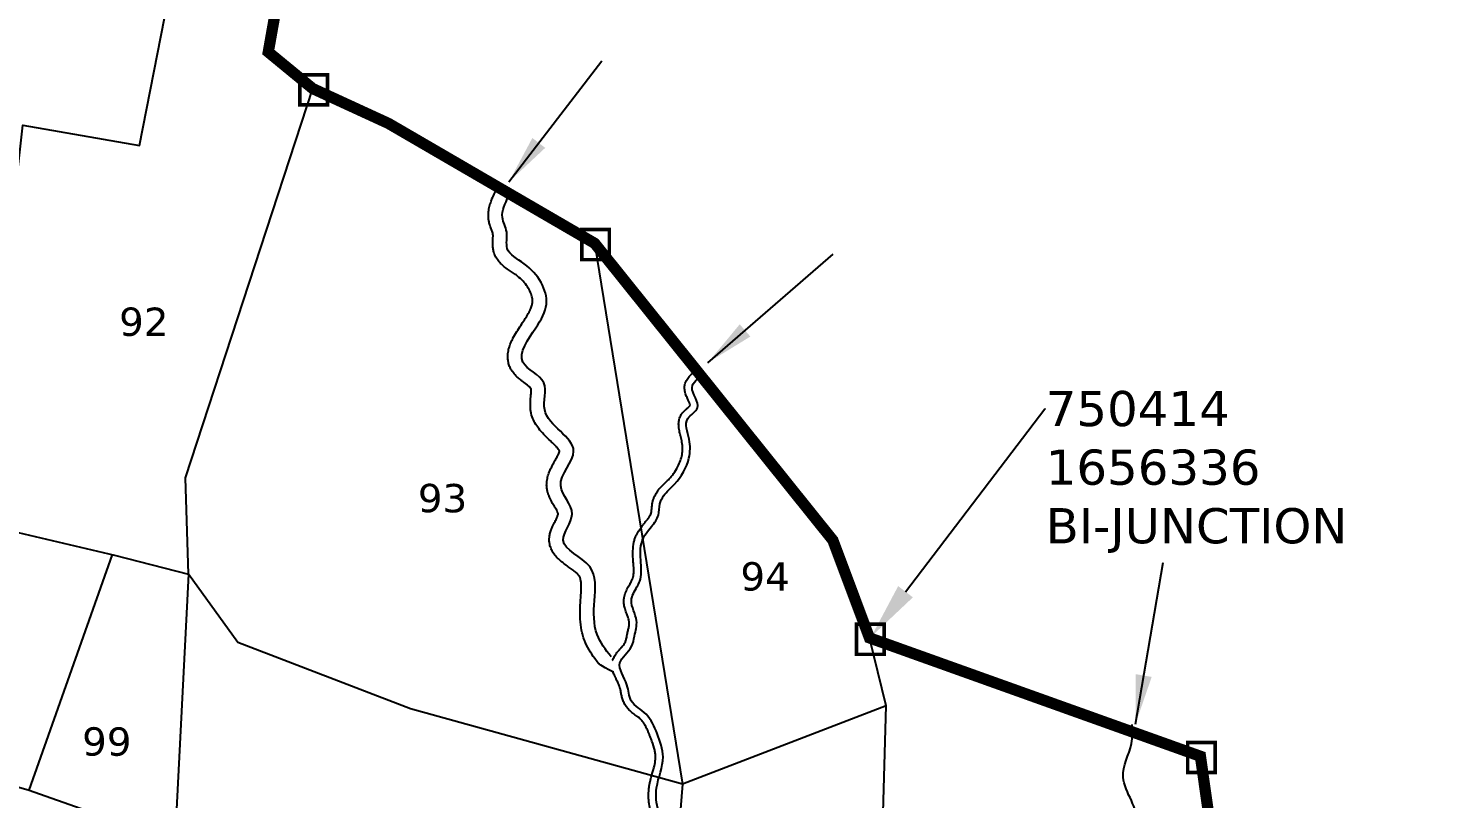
# Model space of a CAD drawing. Header units: inches. Extents: x 745102 to 755908, y 1649153 to 1658333.
# Drawn here: x 749794 to 750797, y 1656180 to 1656728 of the extents above; entities that cross this region are included whole.
import ezdxf
from ezdxf import colors
from ezdxf.entities.mleader import LeaderData, LeaderLine
from ezdxf.enums import TextEntityAlignment as Align
from ezdxf.math import Vec2, Vec3

# ---------------------------------------------------------------- set-up
doc = ezdxf.new("R2010")
doc.units = ezdxf.units.IN
doc.header["$MEASUREMENT"] = 0
doc.linetypes.add('ACAD_ISO02W100', pattern=[15, 12, -3])
for name, color, linetype in [('PLOT', 7, 'Continuous'), ('PLOT NO', 7, 'Continuous'), ('TANKS-STREAM', 4, 'Continuous'), ('VILLAGE BOUNDRY', 5, 'Continuous'), ('VILLAGE STONES', 240, 'Continuous')]:
    doc.layers.add(name, color=color, linetype=linetype)
doc.styles.get("Standard").update_dxf_attribs({"font": 'verdana_0.ttf'})
doc.dimstyles.get("Standard").update_dxf_attribs({"dimtxt": 0.18, "dimasz": 35, "dimexe": 0.18, "dimexo": 0.0625, "dimgap": 0.09, "dimtad": 0, "dimtih": 1, "dimtoh": 1, "dimdec": 4, "dimzin": 0, "dimdsep": 46, "dimtxsty": 'Standard', "dimcen": 0.09, "dimadec": 0, "dimazin": 0, "dimtfac": 1, "dimtdec": 4, "dimtofl": 0, "dimtmove": 0, "dimatfit": 3, "dimfxl": 0, "dimtolj": 1, "dimtzin": 0, "dimarcsym": 0})

msp = doc.modelspace()

# ---------------------------------------------------------------- linework, layer by layer
at = {"layer": 'PLOT'}
for points in [[(749758.4, 1656375.9), (749790.2, 1656659), (749873.1, 1656644.4), (749898.7, 1656775), (749972.3, 1656753.9)], [(749908, 1656339.5), (749905.9, 1656408.1), (749996.3, 1656684.9)], [(750196.7, 1656574.9), (750259.1, 1656190.3)], [(749694.6, 1656384.1), (749758.4, 1656375.9), (749855.3, 1656353.1), (749908, 1656339.5)], [(749853.7, 1656353.5), (749794.4, 1656186)], [(750259.1, 1656190.3), (750065.9, 1656243.8), (749943.1, 1656291), (749908, 1656339.5), (749898.3, 1656149.2), (749954.5, 1656100.2)], [(750479.2, 1655464.2), (750463.5, 1655590.5), (750545.5, 1655641.3), (750525.7, 1655818.6), (750564.4, 1655784.8), (750589.8, 1655835.7), (750505.9, 1655845.4), (750393.2, 1655858.1), (750404.1, 1656245.9), (750392.1, 1656294.3)], [(750404.1, 1656245.9), (750259.1, 1656190.3), (750252.5, 1656108.1), (750219.9, 1655920.3), (750280.3, 1655905.8), (750393.2, 1655858.1)], [(749898.3, 1656149.2), (749794.1, 1656186.1), (749682.4, 1656217.6), (749682, 1656145.9), (749681.9, 1656068.8)]]:
    msp.add_lwpolyline(points, dxfattribs=at)
at = {"layer": 'TANKS-STREAM'}
for points, knots in [([(750151.6, 1656471.5), (750151.6, 1656471.6), (750151.5, 1656471.6), (750151.3, 1656471.9), (750151.1, 1656472.1), (750150.4, 1656472.8), (750150, 1656473.2), (750148.9, 1656474), (750148.3, 1656474.5), (750147, 1656475.5), (750146.3, 1656476), (750144.9, 1656477.1), (750144.1, 1656477.7), (750142.5, 1656479.1), (750141.6, 1656479.8), (750140, 1656481.5), (750139.1, 1656482.5), (750138, 1656484.1), (750137.6, 1656484.7), (750137, 1656485.7), (750136.8, 1656486.2), (750136.4, 1656487.1), (750136.2, 1656487.6), (750135.7, 1656489), (750135.4, 1656490), (750135.1, 1656491.9), (750135, 1656492.9), (750135, 1656494.7), (750135, 1656495.6), (750135.2, 1656497.9), (750135.5, 1656499.2), (750136.2, 1656501.7), (750136.6, 1656502.9), (750137.6, 1656505.2), (750138.1, 1656506.3), (750139.5, 1656509), (750140.4, 1656510.6), (750142.3, 1656513.6), (750143.2, 1656515.1), (750145.1, 1656517.9), (750146, 1656519.2), (750147.6, 1656521.7), (750148.3, 1656522.9), (750149.8, 1656525.3), (750150.4, 1656526.5), (750151.5, 1656528.7), (750151.8, 1656529.7), (750152.2, 1656531), (750152.3, 1656531.4), (750152.4, 1656532.1), (750152.5, 1656532.3), (750152.5, 1656532.9), (750152.5, 1656533.1), (750152.6, 1656533.7), (750152.6, 1656534), (750152.5, 1656534.9), (750152.4, 1656535.6), (750152.1, 1656537.4), (750151.7, 1656538.7), (750150.5, 1656541.3), (750149.8, 1656542.6), (750148, 1656545.3), (750147, 1656546.7), (750144.6, 1656549.2), (750143.3, 1656550.4), (750141.2, 1656552.1), (750140.5, 1656552.6), (750138.9, 1656553.7), (750138, 1656554.3), (750136, 1656555.7), (750135, 1656556.4), (750133, 1656557.8), (750132, 1656558.6), (750130.3, 1656560.2), (750129.5, 1656561), (750127.9, 1656562.8), (750127.2, 1656563.9), (750126.2, 1656565.6), (750126, 1656566.1), (750125.5, 1656567.3), (750125.3, 1656567.9), (750124.8, 1656569.5), (750124.6, 1656570.5), (750124.4, 1656572.3), (750124.3, 1656573.1), (750124.3, 1656574.7), (750124.3, 1656575.4), (750124.3, 1656576.7), (750124.3, 1656577.3), (750124.4, 1656578.6), (750124.5, 1656579.3), (750124.5, 1656580.5), (750124.5, 1656580.9), (750124.4, 1656581.3), (750124.4, 1656581.4), (750124.4, 1656581.5), (750124.4, 1656581.5), (750124.4, 1656581.6), (750124.4, 1656581.7), (750124.3, 1656581.8), (750124.3, 1656582), (750124.2, 1656582.5), (750124, 1656583), (750123.6, 1656584.2), (750123.3, 1656585), (750122.7, 1656586.7), (750122.4, 1656587.6), (750121.9, 1656589.2), (750121.8, 1656589.7), (750121.6, 1656590.6), (750121.5, 1656591), (750121.4, 1656591.7), (750121.3, 1656592), (750121.3, 1656592.7), (750121.2, 1656593), (750121.2, 1656594), (750121.2, 1656594.6), (750121.2, 1656596.7), (750121.3, 1656598.1), (750121.8, 1656600.7), (750122.2, 1656602), (750122.9, 1656604.3), (750123.3, 1656605.4), (750124.4, 1656608), (750125.1, 1656609.5), (750126.1, 1656611.5), (750126.4, 1656612.1), (750126.7, 1656612.7)], [216.608866, 216.608866, 216.608866, 216.608866, 217.698863, 217.698863, 220.082389, 220.082389, 222.465915, 222.465915, 224.849441, 224.849441, 227.232967, 227.232967, 229.616493, 229.616493, 232.000019, 232.000019, 234.383545, 234.383545, 235.433795, 235.433795, 236.230306, 236.230306, 237.026816, 237.026816, 238.619837, 238.619837, 240.212858, 240.212858, 241.80588, 241.80588, 244.412922, 244.412922, 247.019963, 247.019963, 249.627005, 249.627005, 253.746079, 253.746079, 257.865153, 257.865153, 261.984227, 261.984227, 266.103301, 266.103301, 270.984122, 270.984122, 275.864943, 275.864943, 278.243384, 278.243384, 279.859862, 279.859862, 281.620103, 281.620103, 283.380344, 283.380344, 286.900826, 286.900826, 292.896857, 292.896857, 298.892888, 298.892888, 304.888919, 304.888919, 310.884949, 310.884949, 313.945008, 313.945008, 317.005066, 317.005066, 320.065125, 320.065125, 322.614301, 322.614301, 324.746785, 324.746785, 326.879269, 326.879269, 327.772042, 327.772042, 328.711574, 328.711574, 330.248413, 330.248413, 331.785252, 331.785252, 333.322092, 333.322092, 334.858931, 334.858931, 337.109764, 337.109764, 339.360596, 339.360596, 339.983409, 339.983409, 340.461166, 340.461166, 340.938924, 340.938924, 341.894439, 341.894439, 344.251184, 344.251184, 346.607928, 346.607928, 348.964672, 348.964672, 349.925506, 349.925506, 350.632141, 350.632141, 351.192452, 351.192452, 351.752764, 351.752764, 352.873386, 352.873386, 355.474312, 355.474312, 358.075239, 358.075239, 360.676165, 360.676165, 364.546072, 364.546072, 366.427176, 366.427176, 366.427176, 366.427176]), ([(750264.7, 1656459.6), (750264.7, 1656459.7), (750264.7, 1656459.8), (750264.6, 1656460.3), (750264.4, 1656460.8), (750263.9, 1656462), (750263.6, 1656462.7), (750262.9, 1656464.2), (750262.5, 1656465), (750261.8, 1656466.7), (750261.4, 1656467.6), (750261, 1656469.4), (750260.8, 1656470.1), (750260.7, 1656471.3), (750260.6, 1656471.7), (750260.6, 1656472.5), (750260.7, 1656472.9), (750260.7, 1656473.6), (750260.8, 1656474), (750261, 1656475.1), (750261.2, 1656475.7), (750261.8, 1656477), (750262.1, 1656477.5), (750262.7, 1656478.6), (750263.1, 1656479.1), (750264.2, 1656480.5), (750265.1, 1656481.4), (750266.8, 1656482.9), (750267.7, 1656483.5), (750269.5, 1656484.8), (750270.3, 1656485.4), (750271.2, 1656486), (750271.2, 1656486), (750271.3, 1656486)], [992.911709, 992.911709, 992.911709, 992.911709, 993.737267, 993.737267, 995.926518, 995.926518, 998.11577, 998.11577, 1000.305021, 1000.305021, 1002.494272, 1002.494272, 1003.954697, 1003.954697, 1004.685313, 1004.685313, 1005.291696, 1005.291696, 1005.898079, 1005.898079, 1007.110845, 1007.110845, 1008.323612, 1008.323612, 1009.536378, 1009.536378, 1012.070635, 1012.070635, 1014.604893, 1014.604893, 1017.139151, 1017.139151, 1017.23715, 1017.23715, 1017.23715, 1017.23715]), ([(750171.8, 1656427), (750171.8, 1656427.1), (750171.8, 1656427.2), (750171.6, 1656427.5), (750171.4, 1656427.9), (750170.8, 1656428.7), (750170.4, 1656429.2), (750169.4, 1656430.3), (750168.8, 1656430.9), (750167.6, 1656432.1), (750166.9, 1656432.8), (750165, 1656434.6), (750163.8, 1656435.8), (750161.2, 1656438.3), (750159.9, 1656439.6), (750157.6, 1656442.4), (750156.5, 1656443.7), (750154.7, 1656446.4), (750153.9, 1656447.8), (750152.6, 1656450.7), (750152, 1656452.3), (750151.5, 1656454.4), (750151.5, 1656454.7), (750151.3, 1656455.5), (750151.3, 1656455.8), (750151.1, 1656456.9), (750151.1, 1656457.6), (750151, 1656459.7), (750151, 1656461), (750151.1, 1656463.5), (750151.2, 1656464.6), (750151.4, 1656466.7), (750151.5, 1656467.6), (750151.7, 1656469.2), (750151.7, 1656469.9), (750151.7, 1656470.8), (750151.6, 1656471.1), (750151.6, 1656471.4), (750151.6, 1656471.5), (750151.6, 1656471.5)], [164.971171, 164.971171, 164.971171, 164.971171, 166.166617, 166.166617, 169.006812, 169.006812, 171.847008, 171.847008, 174.687203, 174.687203, 177.527398, 177.527398, 181.848726, 181.848726, 186.170054, 186.170054, 189.75844, 189.75844, 192.749578, 192.749578, 195.740717, 195.740717, 196.38127, 196.38127, 197.021824, 197.021824, 198.302931, 198.302931, 201.11398, 201.11398, 203.92503, 203.92503, 206.736079, 206.736079, 209.547129, 209.547129, 211.814611, 211.814611, 213.0158, 213.0158, 213.0158, 213.0158]), ([(750209.5, 1656278.1), (750209.6, 1656278.3), (750209.6, 1656278.5), (750209.8, 1656279.1), (750210, 1656279.5), (750210.6, 1656280.9), (750211.2, 1656281.8), (750212.3, 1656283.4), (750212.9, 1656284.2), (750214.1, 1656285.5), (750214.6, 1656286.1), (750215.7, 1656287.3), (750216.2, 1656287.9), (750217.1, 1656288.9), (750217.5, 1656289.4), (750217.9, 1656290.1), (750218, 1656290.3), (750218.2, 1656290.6), (750218.3, 1656290.7), (750218.4, 1656291), (750218.5, 1656291.2), (750218.7, 1656291.6), (750218.8, 1656292), (750219.1, 1656293), (750219.3, 1656293.8), (750219.6, 1656295.1), (750219.6, 1656295.5), (750219.8, 1656296.1), (750219.8, 1656296.4), (750220, 1656297.1), (750220.1, 1656297.6), (750220.3, 1656298.6), (750220.4, 1656299), (750220.7, 1656300.4), (750220.9, 1656301.2), (750221.2, 1656302.8), (750221.2, 1656303.5), (750221.3, 1656304.6), (750221.3, 1656304.9), (750221.3, 1656305.5), (750221.3, 1656305.7), (750221.2, 1656306.1), (750221.2, 1656306.3), (750221.1, 1656306.7), (750221, 1656306.9), (750220.9, 1656307.6), (750220.7, 1656308.2), (750220.2, 1656309.6), (750219.9, 1656310.5), (750219.1, 1656312.5), (750218.7, 1656313.6), (750218.1, 1656315.8), (750217.8, 1656316.9), (750217.6, 1656318.5), (750217.5, 1656319.1), (750217.5, 1656320), (750217.5, 1656320.4), (750217.5, 1656321.2), (750217.5, 1656321.5), (750217.6, 1656322.2), (750217.7, 1656322.6), (750217.8, 1656323.6), (750218, 1656324.2), (750218.6, 1656326.2), (750219.1, 1656327.5), (750220.3, 1656330), (750220.9, 1656331.1), (750221.8, 1656332.6), (750222, 1656333), (750222.5, 1656333.9), (750222.8, 1656334.3), (750223.2, 1656335.1), (750223.3, 1656335.4), (750223.6, 1656335.9), (750223.7, 1656336.1), (750223.8, 1656336.5), (750223.8, 1656336.6), (750224, 1656336.9), (750224, 1656337), (750224.1, 1656337.5), (750224.2, 1656337.8), (750224.4, 1656339), (750224.5, 1656340), (750224.6, 1656342.1), (750224.6, 1656343.2), (750224.4, 1656345.4), (750224.4, 1656346.4), (750224.2, 1656348.4), (750224.1, 1656349.4), (750223.9, 1656352.3), (750223.9, 1656354.2), (750224, 1656358.2), (750224.1, 1656360.2), (750224.8, 1656363.2), (750225.1, 1656364.1), (750225.6, 1656365.7), (750225.9, 1656366.4), (750226.5, 1656367.6), (750226.8, 1656368.2), (750228.2, 1656370.7), (750229.4, 1656372.3), (750231.1, 1656374.6), (750231.6, 1656375.2), (750232.7, 1656376.6), (750233.3, 1656377.3), (750234.3, 1656378.5), (750234.8, 1656379.1), (750235.6, 1656380.3), (750236, 1656380.9), (750236.6, 1656382), (750236.8, 1656382.5), (750237, 1656383), (750237, 1656383.1), (750237, 1656383.3), (750237, 1656383.4), (750237.1, 1656383.7), (750237.1, 1656384), (750237.2, 1656384.8), (750237.3, 1656385.5), (750237.4, 1656387), (750237.5, 1656387.9), (750237.6, 1656389.3), (750237.7, 1656389.7), (750237.9, 1656390.6), (750237.9, 1656390.9), (750238.1, 1656391.7), (750238.2, 1656392), (750238.6, 1656393.1), (750238.8, 1656393.8), (750239.6, 1656395.6), (750240.2, 1656396.7), (750241.3, 1656398.4), (750241.8, 1656399.1), (750242.8, 1656400.4), (750243.3, 1656401), (750244.9, 1656402.7), (750246, 1656403.7), (750247.7, 1656405.4), (750248.5, 1656406.1), (750249.5, 1656407.1), (750249.8, 1656407.5), (750250.5, 1656408.2), (750250.8, 1656408.6), (750251.7, 1656409.7), (750252.3, 1656410.4), (750254, 1656412.8), (750255, 1656414.4), (750256.6, 1656417.5), (750257.2, 1656418.9), (750258.2, 1656421.8), (750258.6, 1656423.2), (750259.1, 1656426.1), (750259.2, 1656427.5), (750259.2, 1656430.4), (750259.1, 1656431.9), (750258.7, 1656434), (750258.6, 1656434.6), (750258.3, 1656435.9), (750258.1, 1656436.6), (750257.7, 1656438.4), (750257.4, 1656439.5), (750256.9, 1656441.8), (750256.7, 1656443.1), (750256.5, 1656445.3), (750256.4, 1656446.3), (750256.6, 1656448.3), (750256.8, 1656449.4), (750257.3, 1656450.9), (750257.5, 1656451.4), (750257.9, 1656452.3), (750258.1, 1656452.7), (750258.5, 1656453.3), (750258.7, 1656453.5), (750258.9, 1656453.9), (750259.1, 1656454.1), (750259.5, 1656454.6), (750259.8, 1656455), (750260.7, 1656455.9), (750261.3, 1656456.4), (750262.3, 1656457.4), (750262.8, 1656457.8), (750263.7, 1656458.6), (750264.1, 1656458.9), (750264.5, 1656459.4), (750264.6, 1656459.5), (750264.7, 1656459.6)], [792.997364, 792.997364, 792.997364, 792.997364, 793.33292, 793.33292, 794.243269, 794.243269, 796.500605, 796.500605, 798.757941, 798.757941, 801.015277, 801.015277, 803.272613, 803.272613, 805.529949, 805.529949, 806.609906, 806.609906, 807.414836, 807.414836, 808.219766, 808.219766, 809.829627, 809.829627, 812.652362, 812.652362, 813.900318, 813.900318, 814.598185, 814.598185, 815.993921, 815.993921, 817.389656, 817.389656, 820.181127, 820.181127, 822.972597, 822.972597, 824.676791, 824.676791, 825.585021, 825.585021, 826.580526, 826.580526, 827.576032, 827.576032, 829.567043, 829.567043, 832.59803, 832.59803, 835.629018, 835.629018, 838.131469, 838.131469, 839.32143, 839.32143, 840.126433, 840.126433, 840.823984, 840.823984, 841.521536, 841.521536, 842.916638, 842.916638, 846.188952, 846.188952, 849.461267, 849.461267, 850.988708, 850.988708, 852.51615, 852.51615, 853.96196, 853.96196, 854.869254, 854.869254, 855.626133, 855.626133, 856.383011, 856.383011, 857.896768, 857.896768, 861.661317, 861.661317, 865.425867, 865.425867, 868.299878, 868.299878, 871.173889, 871.173889, 876.257863, 876.257863, 881.341837, 881.341837, 883.65351, 883.65351, 885.340909, 885.340909, 887.028308, 887.028308, 892.258198, 892.258198, 894.635715, 894.635715, 897.094918, 897.094918, 899.554122, 899.554122, 902.306708, 902.306708, 905.059295, 905.059295, 905.632197, 905.632197, 906.205099, 906.205099, 907.350903, 907.350903, 909.597449, 909.597449, 911.843995, 911.843995, 912.903037, 912.903037, 913.691389, 913.691389, 914.479742, 914.479742, 916.056447, 916.056447, 918.863015, 918.863015, 920.856219, 920.856219, 922.849423, 922.849423, 926.917277, 926.917277, 930.031426, 930.031426, 931.6359, 931.6359, 933.240375, 933.240375, 936.449323, 936.449323, 942.867221, 942.867221, 948.188631, 948.188631, 953.469382, 953.469382, 958.750133, 958.750133, 964.030884, 964.030884, 966.050388, 966.050388, 968.069893, 968.069893, 971.012208, 971.012208, 973.954523, 973.954523, 976.012443, 976.012443, 978.070362, 978.070362, 979.00865, 979.00865, 979.778514, 979.778514, 980.216939, 980.216939, 980.655365, 980.655365, 981.532217, 981.532217, 983.295157, 983.295157, 985.058098, 985.058098, 986.821038, 986.821038, 987.922659, 987.922659, 987.922659, 987.922659]), ([(750170.8, 1656382.4), (750170.8, 1656382.5), (750170.8, 1656382.5), (750170.8, 1656382.7), (750170.7, 1656382.9), (750170.5, 1656383.5), (750170.4, 1656383.8), (750169.9, 1656384.7), (750169.6, 1656385.3), (750169, 1656386.4), (750168.6, 1656387), (750167.6, 1656388.6), (750167, 1656389.6), (750165.8, 1656391.8), (750165.2, 1656393), (750164.2, 1656395.3), (750163.8, 1656396.4), (750163.2, 1656398.4), (750163, 1656399.2), (750162.8, 1656400.5), (750162.8, 1656400.9), (750162.7, 1656401.7), (750162.7, 1656402.1), (750162.6, 1656402.9), (750162.6, 1656403.2), (750162.7, 1656404.3), (750162.7, 1656405), (750163, 1656407.1), (750163.2, 1656408.4), (750163.9, 1656410.8), (750164.4, 1656411.9), (750165.2, 1656414.1), (750165.7, 1656415.1), (750166.9, 1656417.4), (750167.6, 1656418.6), (750168.9, 1656420.9), (750169.5, 1656422), (750170.5, 1656423.9), (750171, 1656424.8), (750171.5, 1656426), (750171.7, 1656426.4), (750171.8, 1656426.9), (750171.8, 1656427), (750171.8, 1656427)], [114.017665, 114.017665, 114.017665, 114.017665, 115.019318, 115.019318, 117.242219, 117.242219, 119.465119, 119.465119, 121.688019, 121.688019, 123.91092, 123.91092, 126.850559, 126.850559, 129.790197, 129.790197, 132.026099, 132.026099, 133.418189, 133.418189, 134.11212, 134.11212, 134.709676, 134.709676, 135.307231, 135.307231, 136.502343, 136.502343, 138.910058, 138.910058, 141.317773, 141.317773, 143.725489, 143.725489, 147.198623, 147.198623, 150.671758, 150.671758, 154.144892, 154.144892, 156.688328, 156.688328, 157.834252, 157.834252, 157.834252, 157.834252]), ([(750210.1, 1656269.8), (750200.1, 1656275.3), (750199.7, 1656275.8), (750198.4, 1656277.4), (750197.6, 1656278.6), (750195.4, 1656281.6), (750194.1, 1656283.6), (750191.6, 1656287.9), (750190.4, 1656290.2), (750189.2, 1656293.3), (750189, 1656293.8), (750188.6, 1656295), (750188.4, 1656295.6), (750187.9, 1656297.4), (750187.6, 1656298.5), (750186.9, 1656302.4), (750186.6, 1656305), (750186.3, 1656310.2), (750186.3, 1656312.7), (750186.4, 1656316.4), (750186.5, 1656317.7), (750186.6, 1656319.7), (750186.7, 1656320.6), (750186.9, 1656323.1), (750187, 1656324.7), (750187.2, 1656327.7), (750187.2, 1656329.1), (750187.2, 1656331.7), (750187.2, 1656332.9), (750187, 1656334.8), (750186.8, 1656335.5), (750186.5, 1656336.8), (750186.3, 1656337.3), (750185.9, 1656338), (750185.8, 1656338.2), (750185.6, 1656338.5), (750185.5, 1656338.7), (750185.2, 1656339.1), (750185, 1656339.3), (750184.4, 1656340), (750183.8, 1656340.5), (750182.4, 1656341.6), (750181.6, 1656342.2), (750179.9, 1656343.5), (750178.9, 1656344.2), (750177, 1656345.6), (750175.9, 1656346.4), (750173.8, 1656348), (750172.7, 1656348.9), (750170.8, 1656350.6), (750169.9, 1656351.4), (750168.3, 1656353.3), (750167.5, 1656354.4), (750166.3, 1656356.5), (750165.9, 1656357.4), (750165.1, 1656359.5), (750164.8, 1656360.6), (750164.6, 1656362.2), (750164.5, 1656362.6), (750164.5, 1656363.3), (750164.5, 1656363.7), (750164.5, 1656364.3), (750164.5, 1656364.6), (750164.5, 1656365.6), (750164.6, 1656366.2), (750164.8, 1656367.8), (750165.1, 1656368.8), (750165.7, 1656370.7), (750166, 1656371.5), (750166.6, 1656373.1), (750166.9, 1656373.8), (750167.6, 1656375.2), (750167.9, 1656375.8), (750168.7, 1656377.4), (750169.2, 1656378.2), (750169.9, 1656379.8), (750170.2, 1656380.5), (750170.6, 1656381.5), (750170.7, 1656381.8), (750170.8, 1656382.3), (750170.8, 1656382.4), (750170.8, 1656382.4)], [0, 0, 0, 0, 1.916722, 1.916722, 5.750165, 5.750165, 11.9613, 11.9613, 18.172435, 18.172435, 19.609595, 19.609595, 21.046755, 21.046755, 23.921075, 23.921075, 30.470297, 30.470297, 37.019519, 37.019519, 40.270801, 40.270801, 42.549396, 42.549396, 47.106586, 47.106586, 51.663777, 51.663777, 56.220968, 56.220968, 59.983364, 59.983364, 63.74576, 63.74576, 65.318778, 65.318778, 66.945095, 66.945095, 68.571412, 68.571412, 71.722395, 71.722395, 74.873378, 74.873378, 78.024361, 78.024361, 81.175344, 81.175344, 84.326328, 84.326328, 86.744258, 86.744258, 89.162189, 89.162189, 90.844763, 90.844763, 92.527337, 92.527337, 93.128165, 93.128165, 93.596439, 93.596439, 94.064712, 94.064712, 95.001258, 95.001258, 96.822521, 96.822521, 98.643784, 98.643784, 100.465047, 100.465047, 102.28631, 102.28631, 105.055477, 105.055477, 107.824645, 107.824645, 110.104837, 110.104837, 111.811985, 111.811985, 111.811985, 111.811985]), ([(750187.7, 1655963.1), (750188.7, 1655963.9), (750189.7, 1655964.6), (750191.5, 1655965.9), (750192.3, 1655966.5), (750193.8, 1655967.4), (750194.5, 1655967.8), (750195.8, 1655968.6), (750196.5, 1655968.9), (750198.5, 1655969.9), (750199.7, 1655970.6), (750202.2, 1655971.8), (750203.3, 1655972.4), (750205.5, 1655973.6), (750206.4, 1655974.2), (750208.1, 1655975.4), (750208.8, 1655976), (750209.6, 1655976.9), (750209.8, 1655977.1), (750210.2, 1655977.7), (750210.3, 1655977.9), (750210.6, 1655978.3), (750210.7, 1655978.6), (750211.1, 1655979.3), (750211.3, 1655979.9), (750211.7, 1655981.5), (750211.9, 1655982.7), (750211.9, 1655985.1), (750211.8, 1655986.3), (750211.4, 1655987.9), (750211.3, 1655988.2), (750211.2, 1655988.8), (750211.1, 1655989.1), (750211, 1655989.6), (750210.9, 1655989.9), (750210.6, 1655990.7), (750210.3, 1655991.3), (750209.8, 1655992.7), (750209.5, 1655993.6), (750208.8, 1655995.5), (750208.5, 1655996.5), (750208.1, 1655998.4), (750208, 1655999.3), (750208, 1656000.5), (750208, 1656000.9), (750208.1, 1656001.5), (750208.1, 1656001.8), (750208.2, 1656002.4), (750208.2, 1656002.6), (750208.4, 1656003.5), (750208.5, 1656004), (750209.1, 1656005.7), (750209.6, 1656006.8), (750210.6, 1656008.8), (750211.2, 1656009.7), (750212.3, 1656011.4), (750212.8, 1656012.2), (750213.8, 1656013.7), (750214.2, 1656014.4), (750214.9, 1656015.6), (750215.2, 1656016.2), (750215.4, 1656016.9), (750215.5, 1656017.2), (750215.6, 1656017.5), (750215.6, 1656017.5), (750215.6, 1656017.7), (750215.6, 1656017.7), (750215.6, 1656017.8), (750215.6, 1656017.9), (750215.6, 1656018.1), (750215.6, 1656018.2), (750215.5, 1656018.8), (750215.3, 1656019.4), (750214.9, 1656020.7), (750214.6, 1656021.4), (750213.9, 1656023.1), (750213.5, 1656024), (750212.8, 1656025.9), (750212.4, 1656027), (750211.9, 1656029), (750211.8, 1656029.9), (750211.7, 1656031.2), (750211.7, 1656031.6), (750211.7, 1656032.2), (750211.7, 1656032.5), (750211.8, 1656033.1), (750211.8, 1656033.4), (750211.9, 1656034.2), (750212, 1656034.8), (750212.4, 1656036.5), (750212.8, 1656037.5), (750213.6, 1656039.4), (750214, 1656040.3), (750214.6, 1656041.8), (750214.8, 1656042.4), (750215.1, 1656043.2), (750215.1, 1656043.3), (750215.2, 1656043.6), (750215.2, 1656043.8), (750215.3, 1656044.3), (750215.4, 1656044.7), (750215.5, 1656045.9), (750215.5, 1656046.9), (750215.4, 1656049), (750215.3, 1656050.2), (750215, 1656052.6), (750214.9, 1656053.9), (750214.8, 1656056.7), (750214.7, 1656058.1), (750214.9, 1656060.1), (750214.9, 1656060.5), (750215.2, 1656062.1), (750215.4, 1656063.2), (750216.3, 1656066.2), (750217.1, 1656068), (750219.2, 1656071.5), (750220.3, 1656073.1), (750223, 1656076.1), (750224.4, 1656077.5), (750228.4, 1656080.8), (750231, 1656082.5), (750235, 1656084.6), (750236.2, 1656085.2), (750238.1, 1656086), (750238.8, 1656086.3), (750240, 1656086.7), (750240.7, 1656087), (750242.5, 1656087.6), (750243.7, 1656088), (750246.4, 1656088.8), (750247.8, 1656089.3), (750250.4, 1656090.2), (750251.5, 1656090.8), (750252.8, 1656091.5), (750253.1, 1656091.7), (750253.7, 1656092.1), (750253.9, 1656092.2), (750254.4, 1656092.6), (750254.6, 1656092.8), (750255.3, 1656093.4), (750255.8, 1656093.8), (750257.4, 1656095.6), (750258.4, 1656097.1), (750260, 1656099.8), (750260.5, 1656100.8), (750261.5, 1656102.9), (750262, 1656104), (750262.9, 1656106.2), (750263.3, 1656107.3), (750264.4, 1656110.6), (750264.9, 1656112.8), (750265.4, 1656115.9), (750265.5, 1656116.8), (750265.6, 1656118.4), (750265.6, 1656119.1), (750265.5, 1656120.4), (750265.5, 1656121.1), (750265.3, 1656123.2), (750265.1, 1656124.6), (750264.1, 1656129.6), (750262.8, 1656133.3), (750260.8, 1656137.6), (750260.4, 1656138.3), (750259.5, 1656140.1), (750258.9, 1656141.2), (750257.6, 1656143.3), (750257, 1656144.2), (750255.7, 1656146), (750255, 1656146.7), (750254.1, 1656147.7), (750253.8, 1656148), (750253.2, 1656148.5), (750252.9, 1656148.8), (750252, 1656149.6), (750251.3, 1656150.2), (750249.6, 1656151.6), (750248.5, 1656152.4), (750246.1, 1656154.3), (750244.9, 1656155.4), (750243.5, 1656157), (750243.1, 1656157.4), (750242.4, 1656158.2), (750242.1, 1656158.6), (750241.2, 1656159.9), (750240.7, 1656160.7), (750238.9, 1656163.8), (750238, 1656166.2), (750237, 1656169.3), (750236.7, 1656170.2), (750236.3, 1656171.9), (750236.1, 1656172.8), (750235.6, 1656175.4), (750235.3, 1656177.1), (750235.1, 1656180.4), (750235, 1656181.8), (750235.1, 1656184.6), (750235.2, 1656185.9), (750235.4, 1656188), (750235.5, 1656188.8), (750235.8, 1656190.4), (750236, 1656191.2), (750236.5, 1656193.5), (750236.9, 1656195), (750237.8, 1656198.4), (750238.4, 1656200.2), (750239.3, 1656203.7), (750239.7, 1656205.4), (750239.9, 1656207.7), (750240, 1656208.4), (750240, 1656209.5), (750240, 1656209.9), (750240, 1656210.8), (750240, 1656211.2), (750239.8, 1656212.5), (750239.7, 1656213.4), (750239, 1656216.4), (750238.3, 1656218.6), (750237, 1656222), (750236.6, 1656223.1), (750235.9, 1656224.8), (750235.7, 1656225.5), (750235.2, 1656226.7), (750234.9, 1656227.4), (750234.2, 1656229.1), (750233.6, 1656230.3), (750232.6, 1656232.2), (750232.2, 1656233), (750231.3, 1656234.3), (750230.9, 1656234.8), (750230.3, 1656235.5), (750230.1, 1656235.7), (750229.7, 1656236.1), (750229.5, 1656236.3), (750229.1, 1656236.6), (750228.9, 1656236.8), (750228.3, 1656237.4), (750227.8, 1656237.8), (750226.5, 1656238.8), (750225.6, 1656239.5), (750223.7, 1656240.9), (750222.7, 1656241.7), (750220.9, 1656243.4), (750220.2, 1656244.1), (750219.2, 1656245.4), (750218.9, 1656245.8), (750218.3, 1656246.7), (750218.1, 1656247.1), (750217.7, 1656247.9), (750217.5, 1656248.3), (750216.9, 1656249.7), (750216.6, 1656250.7), (750216.1, 1656252.6), (750215.9, 1656253.5), (750215.5, 1656255.2), (750215.4, 1656256), (750215.1, 1656257.5), (750214.9, 1656258.2), (750214.6, 1656259.1), (750214.6, 1656259.3), (750214.4, 1656259.8), (750214.3, 1656260.1), (750214, 1656260.9), (750213.7, 1656261.5), (750213, 1656263), (750212.5, 1656264.1), (750211.5, 1656266.2), (750210.9, 1656267.4), (750210.3, 1656269), (750210.2, 1656269.4), (750210, 1656269.8)], [421.56442, 421.56442, 421.56442, 421.56442, 424.684167, 424.684167, 427.223158, 427.223158, 429.181566, 429.181566, 431.139974, 431.139974, 435.056791, 435.056791, 438.973607, 438.973607, 442.890424, 442.890424, 446.80724, 446.80724, 448.74258, 448.74258, 450.125154, 450.125154, 451.507728, 451.507728, 454.272875, 454.272875, 458.824279, 458.824279, 463.375683, 463.375683, 464.6536, 464.6536, 465.591702, 465.591702, 466.529803, 466.529803, 468.406005, 468.406005, 470.925648, 470.925648, 473.445291, 473.445291, 475.131192, 475.131192, 475.831693, 475.831693, 476.373366, 476.373366, 476.915038, 476.915038, 477.998383, 477.998383, 480.619901, 480.619901, 483.241418, 483.241418, 485.862936, 485.862936, 488.484453, 488.484453, 491.10597, 491.10597, 492.962733, 492.962733, 493.68011, 493.68011, 494.218102, 494.218102, 494.756094, 494.756094, 495.832079, 495.832079, 498.420262, 498.420262, 501.008446, 501.008446, 503.596629, 503.596629, 506.184813, 506.184813, 508.069906, 508.069906, 508.724023, 508.724023, 509.285002, 509.285002, 509.845981, 509.845981, 510.96794, 510.96794, 513.569454, 513.569454, 516.170968, 516.170968, 518.772482, 518.772482, 519.54665, 519.54665, 520.320818, 520.320818, 521.869154, 521.869154, 525.489835, 525.489835, 529.110515, 529.110515, 532.731195, 532.731195, 536.351875, 536.351875, 537.378678, 537.378678, 539.990057, 539.990057, 544.817561, 544.817561, 549.645066, 549.645066, 554.472571, 554.472571, 561.973706, 561.973706, 565.38495, 565.38495, 567.10841, 567.10841, 568.831869, 568.831869, 572.278788, 572.278788, 576.98648, 576.98648, 581.694171, 581.694171, 583.297418, 583.297418, 584.580564, 584.580564, 585.86371, 585.86371, 588.430001, 588.430001, 594.959888, 594.959888, 598.572027, 598.572027, 602.349972, 602.349972, 606.127918, 606.127918, 613.683809, 613.683809, 617.027988, 617.027988, 619.417012, 619.417012, 621.806036, 621.806036, 626.584083, 626.584083, 639.096918, 639.096918, 641.631204, 641.631204, 645.613857, 645.613857, 649.59651, 649.59651, 653.241328, 653.241328, 654.659411, 654.659411, 656.077494, 656.077494, 658.91366, 658.91366, 662.964749, 662.964749, 667.015838, 667.015838, 668.244828, 668.244828, 669.473817, 669.473817, 671.931797, 671.931797, 678.182545, 678.182545, 680.494179, 680.494179, 682.805812, 682.805812, 687.429078, 687.429078, 691.281964, 691.281964, 694.615706, 694.615706, 696.720843, 696.720843, 698.82598, 698.82598, 703.036253, 703.036253, 708.802581, 708.802581, 714.56891, 714.56891, 717.30636, 717.30636, 718.974236, 718.974236, 720.642112, 720.642112, 723.977864, 723.977864, 731.451057, 731.451057, 734.898301, 734.898301, 736.950047, 736.950047, 739.001792, 739.001792, 743.105284, 743.105284, 746.512599, 746.512599, 749.005749, 749.005749, 750.248878, 750.248878, 751.238752, 751.238752, 752.228626, 752.228626, 754.208373, 754.208373, 757.469379, 757.469379, 760.730385, 760.730385, 763.228547, 763.228547, 764.350112, 764.350112, 765.312238, 765.312238, 766.274364, 766.274364, 768.691832, 768.691832, 771.109299, 771.109299, 773.526767, 773.526767, 775.944234, 775.944234, 776.901075, 776.901075, 777.857917, 777.857917, 779.771599, 779.771599, 782.954961, 782.954961, 786.138322, 786.138322, 787.18403, 787.18403, 787.18403, 787.18403])]:
    msp.add_open_spline(points, degree=3, knots=knots, dxfattribs=at)
for points in [[(750208.4, 1656280.7), (750198.5, 1656296.6), (750196.6, 1656320.8), (750193.2, 1656345), (750174.4, 1656363.8), (750180.7, 1656382.3), (750172.6, 1656402.4), (750181.8, 1656427.1), (750161.2, 1656456.4), (750160.6, 1656475.6), (750145.7, 1656490.4), (750154.9, 1656514.8), (750162.4, 1656531.7), (750146.7, 1656560.3), (750134.6, 1656571.3), (750134.2, 1656582.9), (750131.2, 1656593.2), (750135.6, 1656608.3)], [(750213.3, 1655623.6), (750197.3, 1655621.1), (750182.8, 1655626.4), (750175.4, 1655646.8), (750169.2, 1655667.2), (750155.3, 1655671.8), (750148.1, 1655686), (750134.6, 1655692.9), (750130.9, 1655703.7), (750130.4, 1655714.8), (750122, 1655724.2), (750118.9, 1655731), (750121.1, 1655741.2), (750110.9, 1655757.8), (750114.3, 1655771.3), (750110.7, 1655790.8), (750121.3, 1655802.9), (750127, 1655814.8), (750128.2, 1655824.2), (750131, 1655836.4), (750128.9, 1655852.7), (750134.7, 1655865.4), (750135.3, 1655882.1), (750140.3, 1655891.3), (750149.9, 1655897.1), (750157.3, 1655902.2), (750160.7, 1655917.3), (750177.3, 1655930.6), (750181.6, 1655942.7), (750184.8, 1655951.3), (750196.6, 1655962.8), (750215.1, 1655975.3), (750216.3, 1655990.4), (750213.4, 1656001), (750220.9, 1656017.3), (750217.1, 1656032), (750220.2, 1656041.8), (750220.3, 1656060.2), (750240, 1656081), (750256.9, 1656087.8), (750266.7, 1656101.4), (750270.9, 1656118.2), (750264.7, 1656141.7), (750257.3, 1656152.1), (750247, 1656161.1), (750242.1, 1656170.9), (750240.8, 1656187.7), (750245.4, 1656209.6), (750241.1, 1656226.3), (750233.3, 1656240), (750222.8, 1656249.6), (750219.7, 1656260.8), (750214.7, 1656276.6), (750222.9, 1656288.1), (750225.1, 1656295.5), (750226.5, 1656306.6), (750222.9, 1656320.9), (750226.8, 1656330.6), (750228.8, 1656334.6), (750229.6, 1656347.7), (750230.5, 1656363.3), (750237.2, 1656373.6), (750242.1, 1656381.6), (750243.1, 1656389.6), (750245.7, 1656395.3), (750253.6, 1656403.7), (750263.8, 1656422.2), (750263.9, 1656435.5), (750263, 1656450.3), (750269.9, 1656457.9), (750266, 1656472.4), (750274.3, 1656481.6)], [(750490.9, 1655870.8), (750492.3, 1655884.4), (750509.2, 1655901.5), (750513.3, 1655916.6), (750528.9, 1655929.7), (750523, 1655946.2), (750533.6, 1655967.1), (750525.8, 1655989.2), (750534.9, 1656004.1), (750536.5, 1656033.4), (750546, 1656050.7), (750543.3, 1656068), (750556.7, 1656088.3), (750551.3, 1656102.3), (750562.1, 1656125.3), (750565.9, 1656141.1), (750581.8, 1656163.1), (750572.5, 1656195.3), (750578.3, 1656219.1), (750578.8, 1656232.7)]]:
    msp.add_spline(points, degree=3, dxfattribs=at)
at = {"layer": 'VILLAGE BOUNDRY', "linetype": 'ACAD_ISO02W100', "ltscale": 2, "const_width": 8}
msp.add_lwpolyline([(749982.9, 1656813.6), (749964.7, 1656710.9), (749996.3, 1656684.9), (750050.2, 1656660.1), (750196.7, 1656574.9), (750366.1, 1656363.7), (750392.1, 1656294.3), (750627.4, 1656210.1), (750638.1, 1656134.5), (750589.8, 1655835.7), (750635.8, 1655766.8), (750698.5, 1655713.5), (750724, 1655674.5), (750841.5, 1655645.2), (750894.6, 1655644.6), (750921, 1655619.8), (750937.2, 1655589.1), (750994.5, 1655562.3), (751161.1, 1655499.5)], dxfattribs=at)
at = {"layer": 'VILLAGE STONES', "const_width": 2.5}
for points in [[(749987.2, 1656694.7), (750006.8, 1656694.7), (750006.8, 1656673.3), (749987.2, 1656673.3)], [(750187.6, 1656584.7), (750207.2, 1656584.7), (750207.2, 1656563.3), (750187.6, 1656563.3)], [(750382.9, 1656304.1), (750402.6, 1656304.1), (750402.6, 1656282.6), (750382.9, 1656282.6)], [(750618.3, 1656219.9), (750637.9, 1656219.9), (750637.9, 1656198.5), (750618.3, 1656198.5)]]:
    msp.add_lwpolyline(points, close=True, dxfattribs=at)

# ---------------------------------------------------------------- texts
at = {"layer": 'PLOT NO'}
for s, p in [('92', (749876.2, 1656519.1)), ('93', (750088.6, 1656393.7)), ('94', (750317.9, 1656338)), ('99', (749849.9, 1656220.6))]:
    msp.add_text(s, height=20.14, rotation=359.7824, dxfattribs=at).set_placement(p, align=Align.MIDDLE_CENTER)

# ---------------------------------------------------------------- leaders
at = {"layer": 'TANKS-STREAM', "color": 5}
for points in [[(750135.7, 1656618.5), (750201.9, 1656704.7)], [(750277.2, 1656490), (750366.2, 1656567.1)], [(750581.2, 1656233), (750600.8, 1656347.8)]]:
    msp.add_leader(points, dimstyle='Standard', override={"dimgap": 0.09, "dimtad": 0}, dxfattribs=at)
at = {"layer": 'VILLAGE STONES', "color": 6}
ml = msp.add_multileader_mtext('Standard', dxfattribs=at)
ml.set_content('750414\\P1656336\\PBI-JUNCTION', color=6)
ml.set_leader_properties()
ml.build(insert=Vec2(0, 0))
ml.multileader.update_dxf_attribs({"dogleg_length": 0.36, "arrow_head_size": 40})
ctx = ml.context
ctx.base_point, ctx.char_height, ctx.arrow_head_size, ctx.landing_gap_size, ctx.plane_origin = Vec3(750517.3, 1656457.2), 25, 40, 0.09, Vec3(748402.7, 1656143)
notes = []
notes.append((ctx, [(1, (1, 1, 0), (750516.9, 1656457.2), (1, 0), 0.36, [(0, [(750393.5, 1656295.3)], 0, [])])]))
ctx.mtext.insert, ctx.mtext.flow_direction = Vec3(750517.4, 1656469.9), 5
for ctx, leaders in notes:
    for number, flags, end, landing, length, lines in leaders:
        leader = LeaderData()
        leader.index, (leader.has_last_leader_line, leader.has_dogleg_vector, leader.attachment_direction) = number, flags
        leader.last_leader_point, leader.dogleg_vector, leader.dogleg_length = Vec3(end), Vec3(landing), length
        for number, points, colour, breaks in lines:
            line = LeaderLine()
            line.index, line.vertices, line.color, line.breaks = number, Vec3.list(points), colors.encode_raw_color(colour), breaks
            leader.lines.append(line)
        ctx.leaders.append(leader)

doc.saveas('drawing.dxf')
